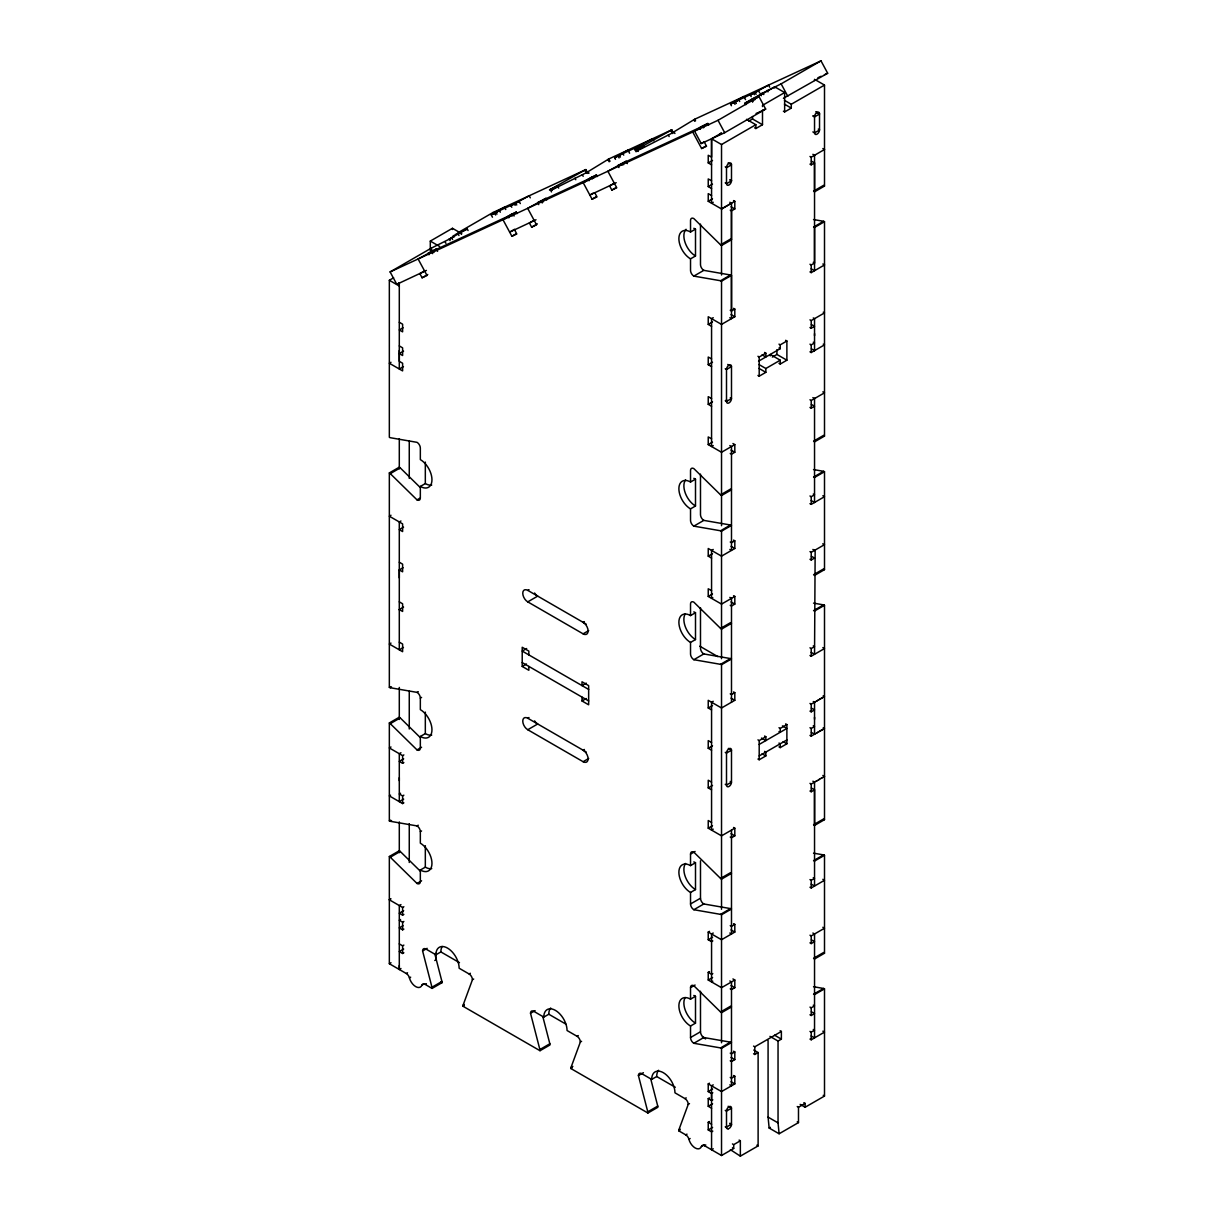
<?xml version="1.0" encoding="UTF-8"?>
<svg xmlns="http://www.w3.org/2000/svg" width="1217" height="1217" viewBox="0 0 1217 1217"><rect width="100%" height="100%" fill="white"/><g stroke="black" fill="none" stroke-linecap="round" stroke-linejoin="round"><path stroke-width="1.5" d="M420.291 871.144L400.241 851.459A4.701 2.708 60 0 0 399.298 850.759L389.334 856.509L389.334 963.727L406.311 973.524A4.701 2.708 60 0 1 409.429 977.89A9.401 5.431 60 0 0 415.697 986.622A9.401 5.431 60 0 0 421.964 985.116A4.701 2.708 60 0 1 425.098 984.37L426.346 983.655M399.298 780.675L399.298 777.678M399.298 609.869L399.298 521.956L400.956 520.998M399.298 577.892L399.298 569.906L403.04 567.746M399.298 350.466L399.298 361.327L402.614 363.244L402.614 370.911L389.334 363.244L390.992 362.286M711.595 1108.215L708.233 1106.283L708.233 1098.616L711.565 1100.533L711.565 1093.505L712.797 1092.775M721.529 275.012L721.529 244.784M729.835 202.25L731.493 203.209L731.493 239.764L721.529 245.515L721.529 144.534L711.565 138.784L711.565 157.176L708.233 155.259L708.233 162.926L711.565 164.843M725.256 400.728L726.503 401.443L726.503 369.481A3.529 2.038 -60 0 1 728.998 365.161A3.529 2.038 -60 0 1 731.493 366.606L731.493 398.567A3.529 2.038 -60 0 1 728.998 402.888A3.529 2.038 -60 0 1 726.503 401.443L726.503 399.45M730.246 310.259L731.493 310.989L731.493 210.876L734.809 208.959L734.809 201.292L733.562 200.577M814.538 335.679L814.538 333.595M822.844 775.442L824.502 776.4L824.502 819.68L814.538 825.43L814.538 782.151L824.502 776.4L824.502 605.26A4.701 2.723 60 0 0 823.559 604.879L813.534 603.13M814.538 719.262L814.538 717.193M809.974 264.241L811.222 264.956L814.538 263.039L814.538 162.926L811.42 161.131M813.534 219.547L823.559 221.296A4.701 2.708 60 0 1 824.502 221.677L824.502 436.097L814.538 441.847A4.701 2.723 60 0 1 813.595 441.147L823.559 435.382A4.701 2.723 60 0 0 824.502 436.097M824.502 186.064A4.701 2.723 60 0 1 823.559 185.364L813.595 191.115A4.701 2.723 60 0 0 814.538 191.814L824.502 186.064L824.502 85.084L815.162 79.683M542.812 1016.575L549.841 1043.775A4.701 2.708 60 0 1 549.978 1044.962L540.013 1050.712L462.947 1006.216A4.701 2.708 60 0 1 463.084 1005.196L472.439 979.731L473.687 979.016M650.73 1078.886L657.743 1106.086A4.701 2.708 60 0 1 657.88 1107.257L647.916 1113.007L570.849 1068.511A4.701 2.708 60 0 1 570.986 1067.507L580.342 1042.041L581.589 1041.311M705.799 1144.999L704.552 1145.714A4.701 2.708 60 0 0 701.418 1146.46A9.401 5.431 60 0 1 695.15 1147.966A9.401 5.431 60 0 1 688.898 1139.234A4.701 2.708 60 0 0 685.764 1134.868L678.751 1130.821A4.685 2.708 60 0 1 678.888 1129.802L688.244 1104.336L689.491 1103.621M558.694 188.118L557.66 186.171L551.818 189.913L586.335 172.708L608.759 158.986L671.799 129.839L673.457 132.942M671.799 129.839L635.396 150.147L643.61 146.436L637.784 150.163L640.629 149.159L670.597 133.87L694.709 119.236L821.003 60.85L827.666 73.248L783.429 98.288M587.933 173.453L585.849 169.574L549.445 189.882L557.66 186.171M809.974 319.858L811.222 320.573L814.751 318.535M809.974 351.819L811.222 352.534L814.751 350.496M819.939 699.121L819.102 699.608M821.186 698.406L820.349 698.893M822.433 697.691L821.597 698.162M823.666 696.961L822.844 697.447M809.974 703.441L811.222 704.156L814.751 702.118M817.854 700.323L816.82 700.931M400.134 968.991L399.298 969.477L399.298 965.477M819.939 731.098L819.102 731.569M821.186 730.367L820.349 730.854M822.433 729.652L821.597 730.139M823.666 728.937L822.844 729.409M809.974 735.403L811.222 736.133L814.751 734.094M817.854 732.284L816.82 732.893M430.301 250.778L430.301 241.088L452.45 228.294L461.791 233.694M426.422 270.417L396.788 284.322L390.109 271.923L431.077 248.268L451.735 237.954L452.572 239.506M458.216 232.599L493.098 212.458L585.849 169.574M450.092 240.647L449.271 239.095L458.124 233.983L467.237 228.994L468.073 230.545M492.459 217.189L491.212 214.861L504.507 207.179L505.755 209.507M491.212 214.861L499.472 210.663L500.309 212.214M437.572 251.356L436.325 249.029L418.1 258.978L427.03 275.498L422.086 277.78L419.865 273.642L424.14 271.178M511.794 207.27L510.957 205.734L514.289 203.802L515.126 205.354M436.325 249.029L432.993 250.945L433.83 252.497M510.957 205.734L529.182 195.77L530.293 197.839M420.291 487.561L400.241 467.876A4.701 2.723 60 0 0 399.298 467.176L389.334 472.926A4.701 2.723 60 0 1 390.277 473.641L417.02 499.868A4.701 2.708 60 0 0 420.337 497.951L420.337 486.45A16.445 9.493 60 0 0 431.959 479.741A16.445 9.493 60 0 0 420.337 459.6L420.337 448.084A4.701 2.708 60 0 0 417.02 442.334L390.277 437.709A4.701 2.708 60 0 1 389.334 437.314L389.334 280.275L393.623 277.795M517.103 213.599L516.282 212.062L511.338 214.344L508.021 216.261L508.843 217.813M516.282 212.062L502.986 219.729L511.885 236.265L516.814 233.983L514.593 229.846M615.483 159.336L614.646 157.784L627.942 150.117L629.6 153.22M546.737 199.907L545.901 198.356L527.676 208.32L536.56 224.856L531.631 227.138L529.41 223L533.67 220.536M396.788 284.322L399.343 282.846M614.646 157.784L622.906 153.585L623.743 155.137M545.901 198.356L542.584 200.273L543.406 201.824M636.065 151.76L634.392 148.657L637.723 146.74L638.971 149.067M634.392 148.657L652.616 138.708L653.727 140.761M597.304 176.526L596.467 174.974L591.538 177.256L588.207 179.173L589.043 180.725M584.845 181.698L585.666 181.211M587.339 180.253L588.161 179.766M589.819 178.808L590.656 178.336M592.314 177.378L593.698 177.925M596.467 174.974L583.186 182.656L592.07 199.192L597.015 196.895L594.794 192.773M422.086 277.78L427.775 274.494M627.348 163.61L626.086 161.283L607.861 171.232L616.76 187.768L611.816 190.05L609.595 185.927L613.87 183.448M626.086 161.283L622.769 163.2L623.606 164.751M731.417 105.742L730.58 104.19L743.861 96.508L745.534 99.611M514.639 229.252L509.649 232.128L535.997 219.76M730.58 104.19L738.841 99.977L739.677 101.528M751.163 96.599L750.326 95.048L753.658 93.131L754.479 94.683M750.326 95.048L768.551 85.099L769.661 87.168M708.69 125.032L707.853 123.48L702.924 125.762L699.592 127.679L700.429 129.23M511.885 236.265L516.145 233.801M390.109 271.923L692.716 131.999L707.853 123.48M745.838 104.677L745.002 103.126L751.65 99.277L762.968 93.024L763.804 94.576M761.34 95.717L760.503 94.165L781.131 83.867L821.003 60.85M531.631 227.138L537.321 223.837M752.532 102.015L752.532 99.596L774.681 86.803L784.646 92.553L784.646 111.934L783.398 111.203M718.015 120.3L758.997 96.645L765.66 109.058L724.693 132.699L701.235 143.545L694.572 131.147L718.015 120.3L724.693 132.699M593.166 193.138L589.849 195.055L616.198 182.672M592.07 199.192L596.345 196.713M611.816 190.05L616.091 187.585M784.646 92.553L762.496 105.347L762.496 106.548M701.235 143.545L704.567 141.628M721.529 133.018L711.565 138.784L711.565 203.209L713.223 202.25M748.79 121.122L752.532 118.962L762.496 124.712L762.496 110.184M692.716 131.999L701.616 148.535L705.89 146.07M403.04 327.784L399.298 329.944L402.614 331.861L402.614 324.194L399.298 322.277M721.529 144.534L755.848 124.712L755.848 128.546L754.601 127.831M784.433 100.296L791.278 104.251L824.502 85.084M755.848 128.546L762.496 124.712M784.646 111.934L791.278 108.1L791.278 104.251M708.233 162.926L712.508 160.461M403.572 351.135L399.298 353.599L402.614 355.516L402.614 347.849L399.298 345.932M726.503 167.733L731.493 164.843L728.162 162.926M711.565 180.831L708.233 178.914L708.233 186.581L712.508 184.117M403.451 366.606L399.298 368.994L399.298 283.15M731.493 180.831L726.503 183.706L726.503 167.55A3.529 2.038 -60 0 1 728.998 163.245A3.529 2.038 -60 0 1 731.493 164.675L731.493 180.831L729.835 179.873M814.538 132.881L819.528 130.006L819.528 113.85A3.529 2.038 -60 0 0 817.033 112.42A3.529 2.038 -60 0 0 814.538 116.726L814.538 132.881L812.88 131.923M711.565 195.541L708.233 193.625L708.233 201.292L712.508 198.827M708.233 201.292L721.529 208.959L722.35 208.487M724.845 207.042L723.187 208.001M727.34 205.612L725.682 206.571M729.835 204.167L728.162 205.125M721.529 208.959L734.809 201.292M809.974 156.461L811.222 157.176L815.375 154.787M812.88 154.3L814.538 155.259L824.502 149.508L822.844 148.55M730.656 203.68L731.493 203.209M823.666 149.98L824.502 149.508M690.526 258.856A16.445 9.493 60 0 1 678.888 238.715A16.445 9.493 60 0 1 690.526 232.006L695.5 229.131L695.5 255.981L690.526 258.856L690.526 270.357A4.701 2.708 60 0 0 693.842 276.107L720.57 280.747A4.701 2.708 60 0 1 721.529 281.127L731.493 275.377L731.493 318.656L729.835 317.698M809.974 164.128L811.222 164.843L814.538 162.926M690.526 232.006L690.526 220.49A4.701 2.708 60 0 1 693.842 218.573L720.57 244.815L730.535 239.064A4.701 2.723 60 0 0 731.493 239.764M693.842 276.107L703.806 270.357L730.535 274.996A4.701 2.708 60 0 1 731.493 275.377M720.57 280.747L730.535 274.996M823.559 221.296L813.595 227.047A4.701 2.708 60 0 1 814.538 227.427L824.502 221.677M390.277 473.641L400.241 467.876M420.337 486.45L425.326 483.575A16.445 9.493 60 0 0 431.731 485.051M713.223 317.698L711.565 318.656L711.565 446.517L713.223 445.559M733.562 308.342L734.809 309.072L734.809 316.739L721.529 324.407L708.233 316.739L708.233 324.407L712.508 321.942M731.493 310.989L734.809 309.072M417.02 499.868L419.865 498.225M823.666 265.443L824.502 264.956L822.844 263.998M390.992 515.247L389.334 516.206L389.334 687.346A4.701 2.708 60 0 0 390.277 687.742L417.02 692.367L418.252 691.652M809.974 271.908L811.222 272.623L824.502 264.956M403.572 527.159L399.298 529.638L402.614 531.555L402.614 523.873L389.334 516.206L389.334 472.926M711.565 358.939L708.233 357.022L708.233 364.689L712.508 362.225M813.291 317.941L814.538 318.656L824.502 312.906L823.255 312.191M757.948 356.277L759.195 357.007L765.843 353.173L765.843 357.007L762.101 354.847M778.986 344.137L780.234 344.852L786.882 341.019L786.882 360.202L780.234 364.035L778.986 363.32M809.974 327.525L811.222 328.24L814.538 326.323L811.42 324.528M758.571 361.19L780.234 348.686L780.234 344.852M772.339 357.083L776.918 354.451L786.882 360.202M758.982 364.552L765.843 368.508L780.234 360.202L780.234 364.035M711.565 398.567L708.233 396.651L708.233 404.318L712.508 401.853M809.974 344.152L811.222 344.867L814.538 342.951L813.291 342.236M757.948 375.46L759.195 376.175L765.843 372.341L765.843 368.508M726.503 401.443L731.493 398.567L730.246 397.853M811.42 348.823L814.538 350.618L824.502 344.867L823.255 344.152M403.451 647.429L399.298 649.817L399.298 609.55L403.572 607.085M711.565 438.85L708.233 436.933L708.233 444.601L712.508 442.136M390.992 643.108L389.334 644.067L402.614 651.734L402.614 644.067L399.298 642.15M730.246 453.469L731.493 454.184L734.809 452.268L734.809 444.601L721.529 452.268L708.233 444.601M809.974 399.769L811.222 400.484L824.502 392.817L822.844 391.859M811.222 500.537L814.538 502.454L814.538 398.567L815.375 398.096M809.974 407.436L811.222 408.167L814.538 406.25L811.42 404.44M690.526 508.889A16.445 9.493 60 0 1 678.888 488.747A16.445 9.493 60 0 1 690.526 482.023L695.5 479.148L695.5 505.998L690.526 508.889L690.526 520.389A4.701 2.708 60 0 0 693.842 526.14L720.57 530.779A4.701 2.708 60 0 1 721.529 531.16L731.493 525.409A4.701 2.708 60 0 0 730.535 525.014L703.806 520.389L693.842 526.14M588.709 630.604L583.11 633.844L527.752 601.867A7.043 4.062 60 0 1 522.762 593.242A7.043 4.062 60 0 1 527.752 590.367L528.984 589.652M527.752 601.867L537.716 596.117A7.043 4.062 60 0 1 534.567 593.014M720.57 494.847L730.535 489.082A4.701 2.723 60 0 0 731.493 489.797L721.529 495.547A4.701 2.723 60 0 1 720.57 494.847L693.842 468.606A4.701 2.708 60 0 0 690.526 470.523L690.526 482.023M389.334 687.346L390.581 686.631M390.277 687.742L391.524 687.012M420.291 737.593L400.241 717.908A4.701 2.708 60 0 0 399.298 717.209L389.334 722.959A4.701 2.708 60 0 1 390.277 723.659L417.02 749.9A4.701 2.708 60 0 0 420.337 747.983L420.337 736.483A16.445 9.493 60 0 0 431.959 729.759A16.445 9.493 60 0 0 420.337 709.633L420.337 698.117L421.584 697.402M720.57 530.779L730.535 525.014M824.502 471.709A4.701 2.723 60 0 0 823.559 471.314L813.595 477.079A4.701 2.723 60 0 1 814.538 477.46L824.502 471.709L824.502 569.647L814.538 575.413A4.701 2.723 60 0 1 813.595 574.698L823.559 568.947A4.701 2.723 60 0 0 824.502 569.647M390.277 723.659L400.241 717.908M526.657 648.524L522.23 651.08L588.678 689.446M584.358 621.613L583.11 622.328A7.043 4.062 60 0 1 588.1 630.954A7.043 4.062 60 0 1 583.11 633.844M713.223 549.445L711.565 550.403L711.565 598.353L712.797 597.638M733.562 540.105L734.809 540.82L734.809 548.487L721.529 556.154L708.233 548.487L708.233 556.154L712.508 553.689M734.809 540.82L731.493 542.736L730.246 542.021M809.974 495.988L811.222 496.703L814.538 494.787L813.291 494.072M528.847 654.929L528.847 651.095L522.215 647.261L522.215 666.444L526.474 663.98M390.992 746.995L389.334 747.953L389.334 820.897A4.701 2.708 60 0 0 390.277 821.292L417.02 825.917L418.252 825.202M809.974 503.655L811.222 504.37L824.502 496.703L822.844 495.745M814.538 502.454L815.375 501.982M420.337 736.483L425.326 733.608A16.445 9.493 60 0 0 431.731 735.068M400.956 752.745L399.298 753.703L399.298 801.653L403.664 799.143M389.334 722.959L389.334 747.953L402.614 755.62L403.861 754.905M417.02 749.9L421.584 747.268M403.664 758.86L399.298 761.386L402.614 763.302L403.861 762.572M711.565 590.686L708.233 588.769L708.233 596.436L712.508 593.972M690.526 642.439A16.445 9.493 60 0 1 678.888 622.298A16.445 9.493 60 0 1 690.526 615.589L695.5 612.714L695.5 639.564L690.526 642.439L690.526 653.94A4.701 2.708 60 0 0 693.842 659.705L720.57 664.33A4.701 2.708 60 0 1 721.529 664.71L731.493 658.96A4.701 2.708 60 0 0 730.535 658.58L703.806 653.94L693.842 659.705M823.879 545.018L822.844 543.695M390.581 795.188L389.334 795.903L402.614 803.57L403.861 802.855M730.246 605.305L731.493 606.02L734.809 604.104L734.809 596.436L721.529 604.104L708.233 596.436M809.974 551.605L811.222 552.32L824.502 544.653M811.222 652.373L814.538 654.29L815.162 550.054M586.275 683.148L582 685.627L582 681.779L588.648 685.627L588.648 704.795L582 700.962L582 697.128M588.709 758.465L583.11 761.705L527.752 729.728A7.043 4.062 60 0 1 522.762 721.103A7.043 4.062 60 0 1 527.752 718.228L528.984 717.513M400.545 793.271L399.298 793.986L402.614 795.903L403.861 795.188M809.974 559.272L811.222 560.003L814.538 558.086L811.42 556.275M527.752 729.728L537.716 723.978A7.043 4.062 60 0 1 534.567 720.875M582 700.962L586.275 698.497M720.57 628.398L730.535 622.648A4.701 2.723 60 0 0 731.493 623.347L721.529 629.113A4.701 2.723 60 0 1 720.57 628.398L693.842 602.156A4.701 2.708 60 0 0 690.526 604.073L690.526 615.589M389.334 820.897L390.581 820.182M390.277 821.292L391.524 820.577M389.334 856.509A4.701 2.708 60 0 1 390.277 857.224L417.02 883.451A4.701 2.708 60 0 0 420.337 881.534L420.337 870.033A16.445 9.493 60 0 0 431.959 863.325A16.445 9.493 60 0 0 420.337 843.183L420.337 831.667L421.584 830.952M720.57 664.33L730.535 658.58M823.559 604.879L813.595 610.63A4.701 2.723 60 0 1 814.538 611.01L824.502 605.26M390.277 857.224L400.241 851.459M584.358 749.474L583.11 750.189A7.043 4.062 60 0 1 588.1 758.815A7.043 4.062 60 0 1 583.11 761.705M420.337 870.033L425.326 867.158A16.445 9.493 60 0 0 431.731 868.634M713.223 701.281L711.565 702.239L711.565 830.1L713.223 829.142M733.562 691.925L734.809 692.656L734.809 700.323L721.529 707.99L708.233 700.323L708.233 707.99L712.508 705.525M734.809 692.656L731.493 694.572L730.246 693.857M809.974 647.824L811.222 648.539L814.538 646.623L813.291 645.908M403.861 906.741L402.614 907.456L389.334 899.789L390.155 899.317M417.02 883.451L421.584 880.819M389.334 899.789L390.992 898.831M809.974 655.491L811.222 656.206L824.502 648.539L822.844 647.581M400.956 904.581L399.298 905.539L399.298 969.477L400.971 968.504M403.664 910.696L399.298 913.222L402.614 915.138L403.861 914.408M400.545 919.535L399.298 920.25L402.614 922.167L403.861 921.452M711.565 742.522L708.233 740.605L708.233 748.272L712.508 745.808M403.01 925.741L399.267 927.902L402.614 929.834L403.861 929.119M813.291 701.524L814.538 702.239L824.502 696.489L823.255 695.774M399.267 943.89L402.614 945.822L403.861 945.107M757.948 739.86L759.195 740.59L765.843 736.757L765.843 740.59L761.477 738.065M778.986 727.72L780.234 728.435L786.882 724.602L786.882 743.785L780.234 747.618L778.986 746.903M809.974 711.108L811.222 711.839L814.538 709.907L811.42 708.111M403.664 949.062L399.298 951.572L402.614 953.489L403.861 952.774M759.195 744.424L786.882 728.435L782.455 725.88M389.334 963.727L391.007 962.753M759.195 755.924L786.882 739.951M434.91 954.28L441.923 981.48A4.701 2.708 60 0 1 442.06 982.667L432.096 988.417A4.701 2.708 60 0 0 431.959 987.23L422.603 950.964L427.167 948.332M711.565 782.151L708.233 780.234L708.233 787.916L712.508 785.437M809.974 727.736L811.222 728.451L814.538 726.534L813.291 725.819M757.948 759.043L759.195 759.758L765.843 755.924L765.843 752.091L764.595 751.376M811.42 732.406L814.538 734.201L824.502 728.451L823.255 727.736M422.603 950.964A4.701 2.708 60 0 1 425.935 949.047L435.899 954.797L440.873 951.922A16.445 9.493 60 0 1 442.182 946.507M406.311 973.524L407.543 972.794M434.773 960.502L435.884 959.863L435.884 953.383M409.429 977.89L410.677 977.16M421.964 985.116L423.835 984.036M431.959 987.23L441.923 981.48M711.565 822.433L708.233 820.517L708.233 828.184L712.508 825.719M435.899 954.797A16.445 9.493 60 0 1 447.521 948.089A16.445 9.493 60 0 1 459.144 968.23L469.108 973.98L470.355 973.265M816.196 781.192L817.033 780.721M818.691 779.762L819.528 779.276M821.186 778.317L822.007 777.846M823.666 776.887L824.502 776.4M730.246 837.053L731.493 837.768L734.809 835.851L734.809 828.184L721.529 835.851L708.233 828.184M809.974 783.352L811.222 784.067L814.538 782.151L812.88 781.192M693.842 909.723L703.806 903.972L730.535 908.597A4.701 2.708 60 0 1 731.493 908.993L721.529 914.743A4.701 2.708 60 0 0 720.57 914.363L693.842 909.723A4.701 2.708 60 0 1 690.526 903.972L690.526 892.472A16.445 9.493 60 0 1 678.888 872.33A16.445 9.493 60 0 1 690.526 865.622L690.526 854.106L695.09 851.474M809.974 791.02L811.222 791.75L814.538 789.833L814.538 886.037L811.222 884.12M690.526 865.622L695.5 862.731L695.5 889.581L690.526 892.472M463.084 1005.196L464.331 1004.481M462.947 1006.216L464.179 1005.501M720.57 878.431L730.535 872.68A4.701 2.708 60 0 0 731.493 873.38L721.529 879.13A4.701 2.708 60 0 1 720.57 878.431L693.842 852.189A4.701 2.708 60 0 0 690.526 854.106M690.526 903.972L700.49 898.222L700.49 860.815M540.013 1050.712A4.701 2.708 60 0 0 539.876 1049.541L530.521 1013.259L535.084 1010.627M720.57 914.363L730.535 908.597M824.502 855.292A4.701 2.708 60 0 0 823.559 854.897L813.58 860.662A4.701 2.708 60 0 1 814.538 861.043L824.502 855.292L824.502 953.23L814.538 958.996A4.701 2.708 60 0 1 813.58 958.281L823.559 952.531A4.701 2.708 60 0 0 824.502 953.23M530.521 1013.259A4.701 2.708 60 0 1 533.837 1011.342L543.801 1017.108L548.791 1014.233A16.445 9.493 60 0 1 550.677 1007.98M712.797 940.939L711.565 941.669L708.233 939.737L708.233 932.07L709.481 931.355M713.223 933.028L711.565 933.987L711.565 981.936L712.797 981.221M708.233 939.737L712.599 937.227M708.233 932.07L721.529 939.737L734.809 932.07L734.809 924.403L731.493 926.32L730.246 925.605M809.974 879.572L811.222 880.287L814.538 878.37L813.291 877.655M809.974 887.239L811.222 887.954L824.502 880.287L822.844 879.328M539.876 1049.541L549.841 1043.775M543.801 1017.108A16.445 9.493 60 0 1 555.424 1010.384A16.445 9.493 60 0 1 567.061 1030.525L577.025 1036.275L578.273 1035.561M730.246 988.889L731.493 989.604L734.809 987.687L734.809 980.02L721.529 987.687L708.233 980.02L708.233 972.353L709.481 971.622M712.797 973.554L711.565 974.269L708.233 972.353M693.842 1043.288L703.806 1037.523L730.535 1042.163A4.701 2.708 60 0 1 731.493 1042.543L721.529 1048.293A4.701 2.708 60 0 0 720.57 1047.913L693.842 1043.288A4.701 2.708 60 0 1 690.526 1037.523L690.526 1026.022A16.445 9.493 60 0 1 678.888 1005.881A16.445 9.493 60 0 1 690.526 999.172L690.526 987.656L695.09 985.025M708.233 980.02L712.599 977.51M570.986 1067.507L572.857 1066.427M690.526 999.172L695.5 996.297L695.5 1023.147L690.526 1026.022M570.849 1068.511L572.096 1067.796M809.974 935.188L811.222 935.903L824.502 928.236L822.844 927.278M809.974 942.856L811.222 943.586L814.538 941.669L811.42 939.859M720.57 1011.981L730.535 1006.231A4.701 2.708 60 0 0 731.493 1006.931L721.529 1012.696A4.701 2.708 60 0 1 720.57 1011.981L693.842 985.74A4.701 2.708 60 0 0 690.526 987.656M690.526 1037.523L700.49 1031.773L700.49 991.262M647.916 1113.007A4.701 2.708 60 0 0 647.779 1111.836L638.423 1075.569L643.397 1072.694M638.423 1075.569A4.701 2.708 60 0 1 641.739 1073.653L651.703 1079.403L656.693 1076.528A16.445 9.493 60 0 1 658.58 1070.275M720.57 1047.913L730.535 1042.163M824.502 988.843A4.701 2.708 60 0 0 823.559 988.463L813.58 994.213A4.701 2.708 60 0 1 814.538 994.593L824.502 988.843L824.502 1096.061L805.122 1107.242L800.147 1104.367M730.246 1060.813L731.493 1061.528L734.809 1059.611L734.809 1051.944L731.493 1053.861L730.246 1053.146M809.974 1007.113L811.222 1007.828L814.538 1005.911L813.291 1005.196M753.551 1046.088L754.799 1046.803L781.375 1031.453L781.375 1039.135L778.043 1041.052L769.95 1036.367M809.974 1014.78L811.222 1015.51L814.538 1013.578L811.42 1011.783M647.779 1111.836L657.743 1106.086M753.551 1053.755L754.799 1054.47L758.115 1052.553L758.115 1145.897L740.347 1156.15L730.383 1149.685M711.565 1093.505L708.233 1091.573L708.233 1083.906L709.481 1083.191M651.703 1079.403A16.445 9.493 60 0 1 663.341 1072.694A16.445 9.493 60 0 1 674.963 1092.82L684.928 1098.586L686.175 1097.856M713.223 1084.864L711.565 1085.823L711.565 1149.761L713.238 1148.787M708.233 1091.573L712.599 1089.063M708.233 1083.906L721.529 1091.573L734.809 1083.906L734.809 1076.239L731.493 1078.156L730.246 1077.441M809.974 1031.408L811.222 1032.122L814.538 1030.206L813.291 1029.491M708.233 1098.616L709.481 1097.886M809.974 1039.075L811.222 1039.79L824.502 1032.122L822.844 1031.164M711.565 1100.533L712.797 1099.818M708.233 1106.283L712.599 1103.773M678.888 1129.802L680.136 1129.087M678.751 1130.821L679.999 1130.091M685.764 1134.868L687.012 1134.138M712.797 1131.141L711.565 1131.856L708.233 1129.939L708.233 1122.272L709.481 1121.542M688.898 1139.234L690.145 1138.504M708.233 1129.939L712.599 1127.414M726.503 1127.064L731.493 1124.189L729.835 1123.23M701.418 1146.46L704.537 1144.665M732.451 1143.919L733.699 1144.649L740.347 1140.801L740.347 1156.15M797.241 1106.527L798.489 1107.242L805.122 1103.408L805.122 1107.242M704.552 1145.714L721.529 1155.511L733.699 1148.483L733.699 1144.649M768.079 1040.413L768.079 1117.13L769.144 1128.022L770.346 1127.322M769.144 1128.022L779.108 1133.772L798.489 1122.591L798.489 1107.242M454.975 234.668L455.858 234.257M456.725 233.862L467.237 228.994M760.503 94.165L762.968 93.024M449.271 239.095L451.735 237.954M745.002 103.126L758.997 96.645M593.151 176.891L537.64 202.554L538.751 204.623M817.839 77.797L821.11 76.275M824.396 74.769L827.666 73.248M756.046 113.5L757.795 112.694M758.663 112.283L760.412 111.477M761.294 111.066L763.044 110.26M763.911 109.865L765.66 109.058M720.175 133.657L721.072 133.231M701.616 148.535L706.545 146.253L704.324 142.115M728.085 1128.874L726.792 1128.509A2.617 1.506 -60 0 1 726.503 1127.535L726.503 1111.075A3.529 2.038 -59.9 0 1 728.998 1106.77A3.529 2.038 -59.9 0 1 731.493 1108.2L731.493 1124.66A2.617 1.506 -60 0 1 731.204 1125.968L730.139 1127.596A4.275 2.464 -60 0 1 728.085 1128.859M813.534 469.579L823.559 471.314M813.534 853.163L823.559 854.897M813.534 986.728L823.559 988.463M815.786 111.69L819.528 113.85M816.668 112.375L819.528 114.018L814.538 116.893L812.88 115.934M813.291 116.011L814.538 116.726M784.433 104.13L791.278 108.1M818.28 129.108L819.528 129.839A3.529 2.038 -60 0 1 817.033 134.144A3.529 2.038 -60 0 1 814.538 132.714M752.532 99.596L753.779 100.311M746.508 119.327L755.848 124.712M725.256 166.835L726.503 167.55M730.246 179.933L731.493 180.664A3.529 2.038 -60 0 1 728.998 184.969A3.529 2.038 -60 0 1 726.503 183.539L725.256 182.824M708.233 186.581L711.565 188.498M731.067 206.799L734.809 208.959M730.246 210.161L731.493 210.876M813.291 262.324L814.538 263.039M811.222 268.79L814.538 270.706L814.538 227.427M785.634 340.304L786.882 341.019M731.067 314.579L734.809 316.739M778.986 347.971L780.234 348.686M780.234 360.202L770.27 354.451L770.27 355.881M764.595 352.443L765.843 353.173M708.233 324.407L711.565 326.323M812.88 397.609L814.538 398.567M758.982 368.386L765.843 372.341M727.751 364.446L731.493 366.606L726.503 369.481L725.256 368.766M708.233 364.689L711.565 366.606M430.301 241.088L439.641 246.473M708.233 404.318L711.565 406.25M732.938 443.52L734.809 444.601M729.835 445.559L731.493 446.517L731.493 550.403L729.835 549.445M731.067 450.107L734.809 452.268M389.334 280.275L399.298 286.025M812.88 549.445L814.538 550.403M731.067 546.327L734.809 548.487M708.233 556.154L711.565 558.071M733.562 595.721L734.809 596.436M729.835 597.395L731.493 598.353L731.493 702.239M731.067 601.943L734.809 604.104M699.79 646.197L717.802 656.602M785.634 723.887L786.882 724.602M731.067 698.162L734.809 700.323M778.986 731.554L780.234 732.269L780.234 728.435M527.752 590.367L586.153 624.093M783.139 741.625L786.882 743.785M778.986 743.07L780.234 743.785L780.234 747.618M764.595 736.026L765.843 736.757M708.233 707.99L711.565 709.907M762.101 753.779L765.843 755.924M811.42 788.023L814.538 789.833M728.375 748.394L731.493 750.189L731.493 782.151A3.529 2.038 -60 0 1 728.998 786.471A3.529 2.038 -60 0 1 726.503 785.026L725.256 784.311M399.298 562.239L402.614 564.156L402.614 571.823L399.298 569.906M725.256 752.349L726.503 753.064L731.493 750.189A3.529 2.038 -60 0 0 728.998 748.744A3.529 2.038 -60 0 0 726.503 753.064L726.503 785.026L731.493 782.151L730.246 781.436M708.233 748.272L711.565 750.189M522.23 662.596L588.678 700.946M522.215 666.444L528.847 670.278L528.847 666.444M399.298 601.867L402.614 603.784L402.614 611.466L399.298 609.55M708.233 787.916L711.565 789.833M733.562 827.469L734.809 828.184M731.067 833.706L734.809 835.851M527.752 718.228L586.153 751.954M812.88 933.028L814.538 933.987L814.538 1037.873L811.222 1035.956M733.562 923.688L734.809 924.403M731.067 929.91L734.809 932.07M729.835 933.028L731.493 933.987L731.493 830.1M732.938 978.94L734.809 980.02M729.835 980.978L731.493 981.936L731.493 1085.823L729.835 1084.864M731.067 985.542L734.809 987.687M780.127 1030.738L781.375 1031.453M774.514 1035.18L781.375 1039.135M753.749 1050.043L758.115 1052.553M823.255 1095.33L824.502 1096.061M733.562 1051.229L734.809 1051.944M702.392 1037.067L705.601 1038.922M731.067 1057.451L734.809 1059.611M803.874 1102.693L805.122 1103.408M733.562 1075.524L734.809 1076.239M731.067 1081.746L734.809 1083.906M797.241 1121.861L798.489 1122.591M768.079 1117.13L778.043 1122.88L779.108 1133.772M728.162 1106.283L731.493 1108.2L726.503 1111.075L725.256 1110.36M440.873 951.922L459.478 962.662M548.791 1014.233L565.829 1024.075M656.693 1076.528L675.298 1087.268M730.246 1123.945L731.493 1124.66M725.256 1126.82L726.503 1127.535M756.868 1145.167L758.115 1145.897M708.233 1122.272L711.595 1124.204M739.099 1140.086L740.347 1140.801M732.451 1147.753L733.699 1148.483M440.752 981.906L442.06 982.667M425.098 984.37L432.096 988.417M781.131 83.867L787.81 96.265M767.151 90.332L767.973 91.883M759.697 92.918L758.587 90.849L733.897 102.274L735.007 104.327M755.27 92.766L756.107 94.317M754.114 98.136L754.951 99.688M751.65 99.277L752.897 101.604M735.524 101.909L736.346 103.445M702.924 125.762L703.761 127.313M703.517 127.8L702.681 126.249L617.825 165.482L618.951 167.55M694.709 119.236L695.546 120.787M693.873 119.738L694.694 121.289M674.081 131.953L674.918 133.505M670.75 130.432L672.408 133.535M668.3 135.026L669.137 136.563M643.763 146.527L642.652 144.458L617.962 155.867L619.088 157.936M639.336 146.375L640.172 147.926M637.054 149.083L638.301 151.41M636.202 149.858L637.039 151.41M619.59 155.502L620.411 157.054M621.157 163.565L621.993 165.116M608.759 158.986L610.006 161.313M607.907 159.488L609.169 161.8M591.538 177.256L592.36 178.808M588.13 171.703L588.967 173.255M584.784 170.167L586.457 173.27M582.35 174.761L583.171 176.313M574.941 178.184L575.778 179.736M551.103 188.818L551.94 190.369M550.251 189.593L551.499 191.921M540.957 200.638L542.219 202.965M520.328 203.589L519.218 201.52L494.543 212.945L495.654 215.013M515.902 203.437L516.738 204.988M514.061 216.048L512.95 213.979L428.095 253.212L428.932 254.764M511.338 214.344L512.174 215.896M496.156 212.579L496.977 214.131M493.098 212.458L493.919 214.009M460.589 232.843L461.426 234.379M458.124 233.983L458.961 235.52M453.226 235.474L454.063 237.026M445.087 241.787L445.924 243.339M431.077 248.268L431.913 249.82M431.381 251.31L432.628 253.638M814.538 79.318L814.538 80.474M814.538 155.259L814.538 191.814M814.538 318.656L814.538 350.618M814.538 702.239L814.538 734.201M811.222 157.176L811.222 164.843M811.222 264.956L811.222 272.623M811.222 320.573L811.222 328.24M811.222 344.867L811.222 352.534M811.222 400.484L811.222 408.167M811.222 496.703L811.222 504.37M811.222 552.32L811.222 560.003M811.222 648.539L811.222 656.206M811.222 704.156L811.222 711.839M811.222 728.451L811.222 736.133M811.222 784.067L811.222 791.75M811.222 880.287L811.222 887.954M811.222 935.903L811.222 943.586M811.222 1007.828L811.222 1015.51M811.222 1032.122L811.222 1039.79M778.043 1041.052L778.043 1122.88M776.918 349.644L776.918 354.451M774.681 86.803L774.681 88.02M759.195 357.007L759.195 376.175M759.195 740.59L759.195 759.758M754.799 1046.803L754.799 1054.47M752.532 116.543L752.532 118.962M721.529 281.127L721.529 525.683M721.529 531.16L721.529 658.671M721.529 664.71L721.529 909.266M721.529 914.743L721.529 1042.756M721.529 1048.293L721.529 1155.511M700.49 224.095L700.49 264.606A4.701 2.708 60 0 0 703.806 270.357M700.49 474.113L700.49 514.639A4.701 2.708 60 0 0 703.806 520.389M700.49 607.679L700.49 648.189A4.701 2.708 60 0 0 703.806 653.94M452.45 228.294L452.45 229.511M452.45 236.767L452.45 237.984M425.326 462.095L425.326 483.575M425.326 712.112L425.326 733.608M425.326 845.678L425.326 867.158M409.262 440.66L409.262 478.372M409.262 691.302L409.262 728.983M409.262 823.65L409.262 862.473M402.614 755.62L402.614 763.302M402.614 795.903L402.614 803.57M402.614 907.456L402.614 915.138M402.614 922.167L402.614 929.834M402.614 945.822L402.614 953.489M399.298 438.683L399.298 468.849M399.298 687.438L399.298 719.46M399.298 821.916L399.298 852.706M824.502 819.68A4.701 2.708 60 0 1 823.559 818.965L813.58 824.73A4.701 2.708 60 0 0 814.538 825.43M721.529 245.515A4.701 2.723 60 0 1 720.57 244.815M695.5 255.981A16.445 9.493 60 0 1 685.156 242.715A16.445 9.493 60 0 1 686.053 229.283M693.812 228.294A16.445 9.493 60 0 1 695.5 229.131M695.5 505.998A16.445 9.493 60 0 1 685.369 493.296A16.445 9.493 60 0 1 685.582 479.848M693.812 478.327A16.445 9.493 60 0 1 695.5 479.148M695.5 639.564A16.445 9.493 60 0 1 685.156 614.022M693.812 611.877A16.445 9.493 60 0 1 695.5 612.714M469.108 973.98A4.701 2.708 60 0 1 472.439 979.731M577.025 1036.275A4.701 2.708 60 0 1 580.342 1042.041M684.928 1098.586A4.701 2.708 60 0 1 688.244 1104.336M417.02 692.367A4.701 2.708 60 0 1 420.337 698.117M417.02 825.917A4.701 2.708 60 0 1 420.337 831.667M703.806 1037.523A4.701 2.708 60 0 1 700.49 1031.773M703.806 903.972A4.701 2.708 60 0 1 700.49 898.222M695.5 1023.147A16.445 9.493 60 0 1 685.156 997.605M693.812 995.46A16.445 9.493 60 0 1 695.5 996.297M695.5 889.581A16.445 9.493 60 0 1 685.369 876.879A16.445 9.493 60 0 1 685.582 863.446M693.812 861.91A16.445 9.493 60 0 1 695.5 862.731"/></g></svg>
